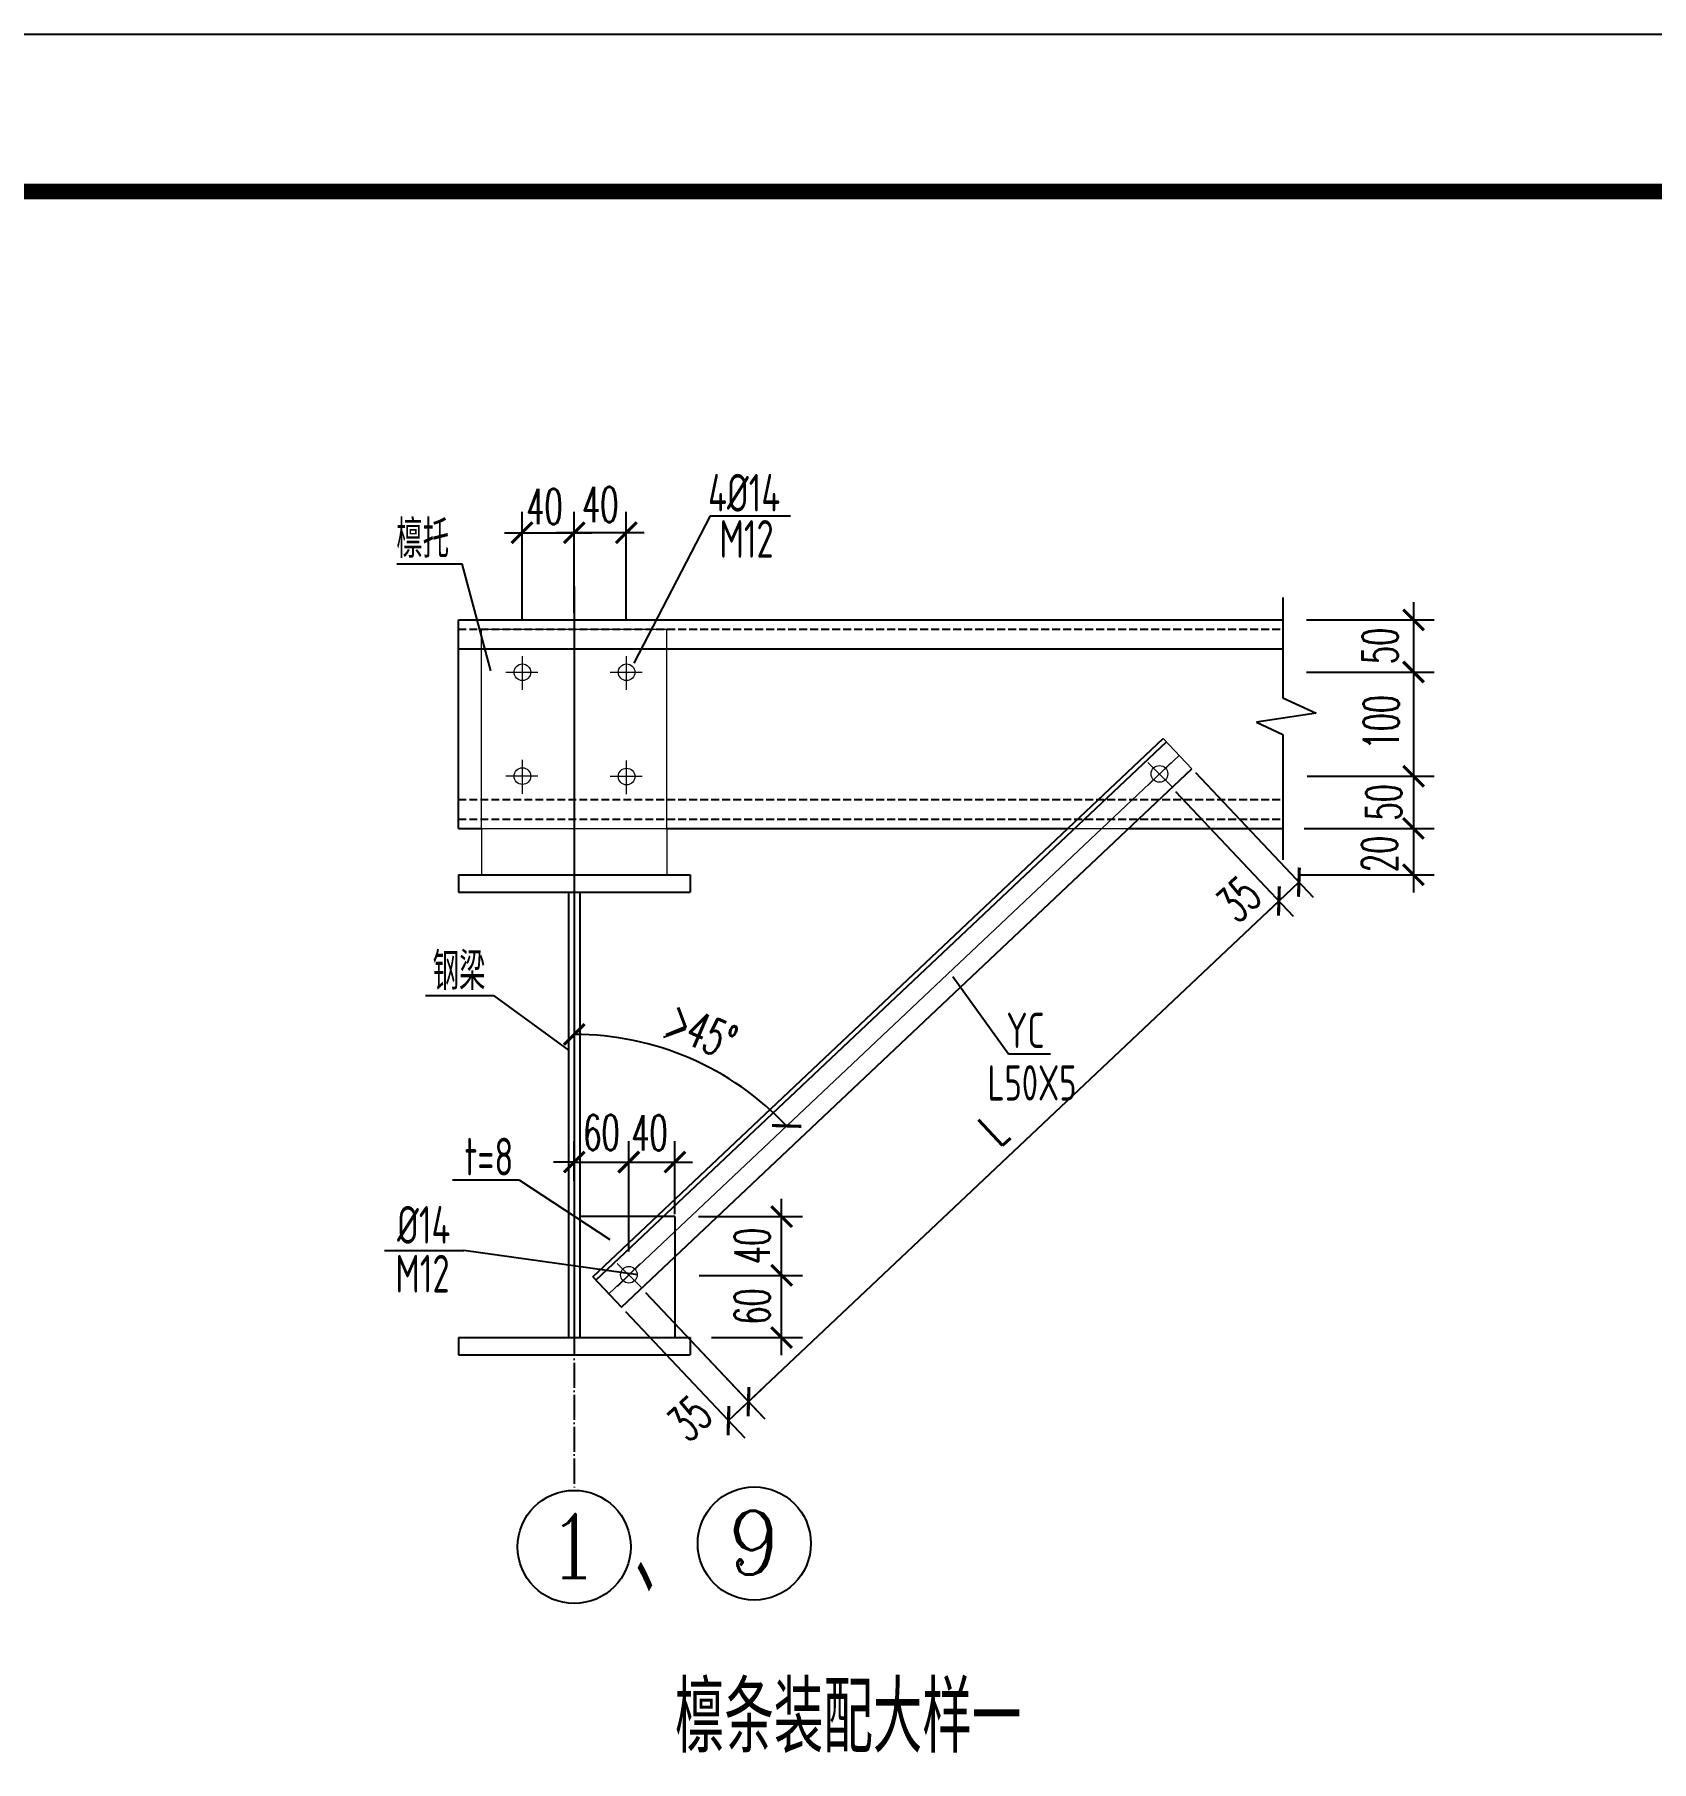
# Model space of a CAD drawing. Extents: x -307088 to 5640332, y -3541089 to -2181377.
# Drawn here: x 5560154 to 5575590, y -3364580 to -3348089 of the extents above; entities that cross this region are included whole.
import ezdxf
from ezdxf.enums import TextEntityAlignment as Align

# ---------------------------------------------------------------- set-up
doc = ezdxf.new("R2010")
doc.units = 0
doc.header["$LTSCALE"] = 100
doc.header["$MEASUREMENT"] = 0
for name, pattern in [('ACAD_ISO02W100', [15, 12, -3]), ('ACAD_ISO04W100', [30.5, 24, -3, 0.5, -3]), ('CENTER', [2, 1.25, -0.25, 0.25, -0.25]), ('DASH', [0.35, 0.25, -0.1])]:
    doc.linetypes.add(name, pattern=pattern)
doc.layers.get('0').update_dxf_attribs({"linetype": 'CONTINUOUS'})
doc.layers.get('DEFPOINTS').update_dxf_attribs({"linetype": 'CONTINUOUS'})
for name, color, linetype in [('PUB_DIM', 3, 'CONTINUOUS'), ('PUB_TEXT', 7, 'CONTINUOUS'), ('PUB_TITLE', 4, 'CONTINUOUS'), ('标注', 7, 'CONTINUOUS'), ('螺栓', 15, 'CONTINUOUS')]:
    doc.layers.add(name, color=color, linetype=linetype)
for name, color, linetype, lineweight in [('虚线', 8, 'ACAD_ISO02W100', 9), ('轮廓', 7, 'CONTINUOUS', 9), ('轴线', 1, 'CENTER', 13)]:
    doc.layers.add(name, color=color, linetype=linetype, lineweight=lineweight)
doc.styles.add('_HZTXT', font='tssdeng.shx', dxfattribs={"width": 0.8, "bigfont": 'HZTXT.shx'})
doc.styles.add('DIM_FONT', font='SIMPLEX.shx', dxfattribs={"width": 0.6, "bigfont": 'hztxt.shx'})
doc.styles.add('HZTXT1', font='simplex.shx', dxfattribs={"width": 0.7, "height": 1000, "bigfont": 'hztxt.shx'})
doc.styles.add('ROMANC', font='ROMANC.shx', dxfattribs={"width": 0.7, "height": 700})

# ---------------------------------------------------------------- blocks, each defined once
blk = doc.blocks.new('A$C280F6FDE')
at = {"layer": '轮廓'}
for p, q in [((-244.3734689819394, 244.3734689818875), (261.523158042226, -261.5231580422314)), ((235.4957605228992, 235.4957605229056), (-242.2411226265831, -242.2411226265303))]:
    blk.add_line(p, q, dxfattribs=at)
blk.add_circle((2.52895508275833, 6.10543766020055), 176.9472, dxfattribs=at)
blk = doc.blocks.new('_ARCHTICK')
at = {"color": 0, "linetype": 'ByBlock', "const_width": 0.15}
blk.add_lwpolyline([(-0.5, -0.5), (0.5, 0.5)], dxfattribs=at)
blk = doc.blocks.new('轴线号')
at = {"layer": 'PUB_DIM', "lineweight": -3}
blk.add_circle((0, -400), 400, dxfattribs=at)
at = {"layer": 'PUB_TEXT', "lineweight": -3, "style": 'ROMANC', "width": 0.8888888888888923}
blk.add_attdef('A', text='', height=450, dxfattribs=at).set_placement((-190.3437197536987, -618.2701842020033), (171.5610421510646, -618.2701842020033), align=Align.FIT)

msp = doc.modelspace()

# ---------------------------------------------------------------- linework, layer by layer
at = {"color": 136, "linetype": 'ByBlock'}
for p, q in [((5564808.635866303, -3353675.467584846), (5564808.635866303, -3352648.107831048)), ((5565306.299866304, -3353612.964628055), (5565306.299866304, -3352648.107831048)), ((5565306.299866304, -3353612.964628055), (5565306.299866304, -3352648.107831048)), ((5565803.963866301, -3353675.467584846), (5565803.963866301, -3352648.107831048)), ((5564639.885866303, -3352846.107831048), (5565475.049866304, -3352846.107831048)), ((5565972.713866301, -3352846.107831048), (5565137.549866304, -3352846.107831048)), ((5573318.971350279, -3353510.24527773), (5573318.971350279, -3354345.409277731)), ((5572295.74351361, -3353678.99527773), (5573516.971350279, -3353678.99527773)), ((5573318.971350279, -3354007.909277731), (5573318.971350279, -3355340.737277729)), ((5572295.74351361, -3354176.659277731), (5573516.971350279, -3354176.659277731)), ((5572634.66090061, -3354176.659277731), (5573516.971350279, -3354176.659277731)), ((5573318.58634218, -3355003.237277729), (5573318.58634218, -3355838.40127773)), ((5571236.719385339, -3355136.668941323), (5572360.922121231, -3356327.378942252)), ((5572302.884900609, -3355171.987277729), (5573516.971350279, -3355171.987277729)), ((5572588.403731745, -3355171.987277729), (5573516.58634218, -3355171.987277729)), ((5571045.562753113, -3355317.045908792), (5572169.816697251, -3356507.810147425)), ((5571045.562753113, -3355317.045908792), (5572169.816697251, -3356507.810147425)), ((5573318.58634218, -3355500.90127773), (5573318.58634218, -3356280.769277731)), ((5572276.076653812, -3355669.65127773), (5573516.58634218, -3355669.65127773)), ((5572285.004201852, -3355669.65127773), (5573516.58634218, -3355669.65127773)), ((5571911.186218493, -3356479.688306145), (5572224.993459769, -3356183.408809954)), ((5572243.575319516, -3356112.019277731), (5573516.58634218, -3356112.019277731)), ((5566847.541178031, -3361260.502781229), (5572156.589853089, -3356247.991724111)), ((5565306.299866304, -3359034.931972587), (5565306.299866304, -3358658.061348485)), ((5565827.38907392, -3359709.418186621), (5565827.38907392, -3358658.061348485)), ((5565827.38907392, -3359709.418186621), (5565827.38907392, -3358658.061348485)), ((5566266.984347291, -3359352.519090951), (5566266.984347291, -3358658.061348485)), ((5565306.299866304, -3358856.061348485), (5565108.299866304, -3358856.061348485)), ((5565306.299866304, -3358856.061348485), (5565827.38907392, -3358856.061348485)), ((5565658.63907392, -3358856.061348485), (5566435.734347291, -3358856.061348485)), ((5565827.38907392, -3358856.061348485), (5566025.38907392, -3358856.061348485)), ((5567286.576133884, -3360107.02686666), (5567286.576133884, -3359208.477486571)), ((5566491.984347291, -3359377.227486571), (5567484.576133884, -3359377.227486571)), ((5567286.576133884, -3360700.527950855), (5567286.576133884, -3359769.52686666)), ((5566499.648046983, -3359938.27686666), (5567484.576133884, -3359938.27686666)), ((5566554.33830831, -3359938.27686666), (5567484.576133884, -3359938.27686666)), ((5565985.712141981, -3360101.879289725), (5567125.785823744, -3361309.399153655)), ((5565985.712141981, -3360101.879289725), (5567106.171656791, -3361288.624622507)), ((5565794.578061318, -3360282.337550958), (5566934.651743084, -3361489.857414888)), ((5566616.598756371, -3360531.777950855), (5567484.576133884, -3360531.777950855)), ((5567092.944812628, -3361028.806199194), (5566779.10891467, -3361325.112751445))]:
    msp.add_line(p, q, dxfattribs=at)
msp.add_arc((5565306.299866304, -3360424.627597286), 2787.791615899941, 43.3450266261362, 90, dxfattribs=at)
at = {"layer": 'DEFPOINTS', "color": 0, "linetype": 'ByBlock'}
for p in [(5565306.299866304, -3352846.107831048), (5565306.299866304, -3352846.107831048), (5565306.299866304, -3353051.776547474), (5572070.74351361, -3353678.99527773), (5572070.74351361, -3354176.659277731), (5572409.66090061, -3354176.659277731), (5573318.971350279, -3354176.659277731), (5571082.254997315, -3354973.066518259), (5571082.254997315, -3354973.066518259), (5570891.098365087, -3355153.443485728), (5570891.098365087, -3355153.443485728), (5572077.884900609, -3355171.987277729), (5572363.403731745, -3355171.987277729), (5573318.971350279, -3355171.987277729), (5564205.102096125, -3355669.65127773), (5572051.076653812, -3355669.65127773), (5572060.004201852, -3355669.65127773), (5573318.58634218, -3355669.65127773), (5572018.575319516, -3356112.019277731), (5572224.993459769, -3356183.408809954), (5573318.58634218, -3356112.019277731), (5572033.888035791, -3356363.840015129), (5566746.425284281, -3358037.616731335), (5565827.38907392, -3358856.061348485), (5566266.984347291, -3358856.061348485), (5565306.299866304, -3359259.931972587), (5566266.984347291, -3359377.227486571), (5567286.576133884, -3359377.227486571), (5566266.984347291, -3359577.519090951), (5565827.38907392, -3359934.418186621), (5565827.38907392, -3359934.418186621), (5565831.247753957, -3359938.27686666), (5565831.247753957, -3359938.27686666), (5566274.648046983, -3359938.27686666), (5566329.33830831, -3359938.27686666), (5567286.576133884, -3359938.27686666), (5565635.533832541, -3360113.884346077), (5565640.113673296, -3360118.735127892), (5566391.598756371, -3360531.777950855), (5565306.299866304, -3360697.665950855), (5566798.723081622, -3361345.887282591)]:
    msp.add_point(p, dxfattribs=at)
at = {"layer": 'PUB_TITLE'}
msp.add_lwpolyline([(5479576.264753127, -3411089.105484813), (5591026.264753127, -3411089.105484813), (5591026.264753127, -3348089.105484813), (5479576.264753127, -3348089.105484813)], close=True, dxfattribs=at)
at = {"layer": 'PUB_TITLE', "const_width": 150}
msp.add_lwpolyline([(5483326.264753127, -3409589.105484813), (5589526.264753127, -3409589.105484813), (5589526.264753127, -3349589.105484813), (5483326.264753127, -3349589.105484813)], close=True, dxfattribs=at)
at = {"layer": '标注', "color": 136}
for p, q in [((5566603.017941425, -3352684.762023277), (5565874.296701636, -3354091.313611537)), ((5566603.017941425, -3352684.762023277), (5567371.837516522, -3352684.762023277)), ((5564509.566140344, -3354165.585818501), (5564235.205348331, -3353143.342092687)), ((5569452.290629542, -3357825.240127278), (5568921.434723336, -3357086.454777557)), ((5564535.947619423, -3357265.144695479), (5565251.003866304, -3357788.599989776)), ((5569852.775256619, -3357825.240127278), (5569452.290629542, -3357825.240127278)), ((5564783.458199967, -3359030.057978717), (5564143.040497504, -3359030.057978717)), ((5564783.458199967, -3359030.057978717), (5565647.897874342, -3359596.202051291)), ((5565913.529730218, -3359934.011713239), (5564253.633965433, -3359699.659237956))]:
    msp.add_line(p, q, dxfattribs=at)
at = {"layer": '标注', "color": 136, "ltscale": 1.5}
for p, q in [((5563614.063671291, -3353143.342092687), (5564235.205348331, -3353143.342092687)), ((5563886.98280821, -3357265.144695479), (5564535.947619423, -3357265.144695479)), ((5563495.527560633, -3359699.659237956), (5564253.633965433, -3359699.659237956))]:
    msp.add_line(p, q, dxfattribs=at)
at = {"layer": '标注'}
for p, q in [((5572070.74351361, -3353465.049863338), (5572070.74351361, -3354424.672295721)), ((5572389.227932885, -3354570.806873386), (5571819.378469428, -3354656.381727721)), ((5572070.74351361, -3354424.672295721), (5572389.227932885, -3354570.806873386)), ((5571819.378469428, -3354656.381727721), (5572070.74351361, -3354772.867451799)), ((5572070.74351361, -3354772.867451799), (5572070.74351361, -3355970.193703106))]:
    msp.add_line(p, q, dxfattribs=at)
at = {"layer": '虚线', "ltscale": 5000}
msp.add_line((5565635.533832541, -3360113.884346077), (5571082.254997315, -3354973.066518259), dxfattribs=at)
at = {"layer": '螺栓', "color": 1, "linetype": 'ACAD_ISO04W100', "ltscale": 0.1}
for p, q in [((5565306.299866304, -3353359.45445311), (5565306.299866304, -3360531.777950855)), ((5565306.299866304, -3353452.976923249), (5565306.299866304, -3361991.297085826))]:
    msp.add_line(p, q, dxfattribs=at)
at = {"layer": '螺栓', "color": 3, "lineweight": -3, "ltscale": 1.5}
for p, q in [((5564200.379866302, -3355669.65127773), (5564200.379866302, -3353678.99527773)), ((5564200.379866302, -3353678.99527773), (5565195.707866304, -3353678.99527773)), ((5565195.707866304, -3353678.99527773), (5572070.74351361, -3353678.99527773)), ((5564200.379866302, -3353955.47527773), (5572070.74351361, -3353955.47527773)), ((5565483.689160539, -3359953.056620109), (5570930.410325313, -3354812.23879229)), ((5565757.009570144, -3360242.546526853), (5571203.730734918, -3355101.728699035)), ((5564200.379866302, -3355669.65127773), (5564421.563866302, -3355669.65127773)), ((5566191.035866302, -3355669.65127773), (5570021.977681365, -3355669.65127773)), ((5570602.014036732, -3355669.65127773), (5572070.74351361, -3355669.65127773)), ((5564200.379866302, -3356112.019277731), (5564200.379866302, -3356277.90727773)), ((5564200.379866302, -3356112.019277731), (5566412.219866302, -3356112.019277731)), ((5566412.219866302, -3356112.019277731), (5566412.219866302, -3356277.90727773)), ((5564200.379866302, -3356277.90727773), (5566412.219866302, -3356277.90727773)), ((5565251.003866304, -3356277.90727773), (5565251.003866304, -3360531.777950855)), ((5565361.595866304, -3356277.90727773), (5565361.595866304, -3360531.777950855)), ((5566266.984347291, -3359377.575812595), (5565361.595866304, -3359377.575812595)), ((5566266.984347291, -3359377.227486571), (5566266.984347291, -3359924.771455188)), ((5565483.689160539, -3359953.056620109), (5565757.009570144, -3360242.546526853)), ((5566266.984347291, -3359924.771455188), (5566266.984347291, -3360531.777950855)), ((5564200.379866302, -3360531.777950855), (5564200.379866302, -3360697.665950855)), ((5564200.379866302, -3360531.777950855), (5566412.219866302, -3360531.777950855)), ((5566412.219866302, -3360531.777950855), (5566412.219866302, -3360697.665950855)), ((5564200.379866302, -3360697.665950855), (5566412.219866302, -3360697.665950855))]:
    msp.add_line(p, q, dxfattribs=at)
at = {"layer": '螺栓', "color": 7, "linetype": 'DASH', "ltscale": 3}
for p, q in [((5564200.379866302, -3353767.46887773), (5572070.74351361, -3353767.46887773)), ((5564200.379866302, -3355393.17127773), (5572070.74351361, -3355393.17127773)), ((5564200.379866302, -3355581.17767773), (5572070.74351361, -3355581.17767773))]:
    msp.add_line(p, q, dxfattribs=at)
at = {"layer": '螺栓', "color": 7, "linetype": 'DASH', "ltscale": 5000}
msp.add_line((5565514.058094941, -3359985.222165301), (5570960.779259715, -3354844.404337483), dxfattribs=at)
at = {"layer": '螺栓', "color": 7, "lineweight": -3, "ltscale": 1.5}
msp.add_line((5566158.504386207, -3357662.478977162), (5566370.28878331, -3357588.01175426), dxfattribs=at)
at = {"layer": '轮廓'}
for p, q in [((5564421.563866302, -3355669.65127773), (5564421.563866302, -3353767.46887773)), ((5564421.563866302, -3353767.46887773), (5566191.035866302, -3353767.46887773)), ((5566191.035866302, -3355669.65127773), (5566191.035866302, -3353767.46887773)), ((5570930.410325313, -3354812.23879229), (5571203.730734918, -3355101.728699035)), ((5571002.174001014, -3355042.367849802), (5570783.058142107, -3355261.483708709)), ((5564421.563866302, -3355669.65127773), (5564421.563866302, -3356112.019277731)), ((5564421.563866302, -3355669.65127773), (5566191.035866302, -3355669.65127773)), ((5566191.035866302, -3355669.65127773), (5566191.035866302, -3356112.019277731)), ((5570021.977681365, -3355669.65127773), (5570602.014036732, -3355669.65127773)), ((5565717.421012875, -3359824.45012558), (5565945.074495038, -3360052.103607741)), ((5565933.362166153, -3359828.445094386), (5565718.380568735, -3360043.426691804))]:
    msp.add_line(p, q, dxfattribs=at)
msp.add_circle((5565828.527103705, -3359931.670739675), 79.62624000000002, dxfattribs=at)

# ---------------------------------------------------------------- block references
at = {"color": 136, "linetype": 'ByBlock'}
for p, xscale, yscale, zscale, rotation in [((5564808.635866303, -3352846.107831048), 198, 198, 198, 180), ((5565306.299866304, -3352846.107831048), 198, 198, 198, 180), ((5573318.971350279, -3353678.99527773), 198, 198, 198, 90), ((5573318.971350279, -3354176.659277731), 198, 198, 198, 270), ((5573318.971350279, -3354176.659277731), 198, 198, 198, 90), ((5573318.58634218, -3355171.987277729), 198, 198, 198, 90), ((5573318.971350279, -3355171.987277729), 198, 198, 198, 270), ((5573318.58634218, -3355669.65127773), 198, 198, 198, 270), ((5573318.58634218, -3355669.65127773), 198, 198, 198, 90), ((5572224.993459769, -3356183.408809954), 197.9999999997452, 197.9999999997452, 197.9999999997452, 43.35434933596623), ((5573318.58634218, -3356112.019277731), 198, 198, 198, 270), ((5572033.888035791, -3356363.840015129), 197.9999999997452, 197.9999999997452, 197.9999999997452, 43.35434933596623), ((5572033.888035791, -3356363.840015129), 198.0000000001515, 198.0000000001515, 198.0000000001515, 223.3543493358552), ((5565306.299866304, -3357636.835981386), 198, 198, 198, 180), ((5567333.675527195, -3358511.115114104), 197.9999999998533, 197.9999999998533, 197.9999999998533, 313.3450265946032), ((5565827.38907392, -3358856.061348485), 198, 198, 198, 180), ((5565827.38907392, -3358856.061348485), 198, 198, 198, 180), ((5567286.576133884, -3359377.227486571), 198, 198, 198, 90), ((5567286.576133884, -3359938.27686666), 198, 198, 198, 90), ((5567286.576133884, -3359938.27686666), 198, 198, 198, 270), ((5567286.576133884, -3360531.777950855), 198, 198, 198, 270), ((5566970.242995329, -3361144.654490212), 197.9999999997452, 197.9999999997452, 197.9999999997452, 43.35434933596623), ((5566970.242995329, -3361144.654490211), 198.0000000001515, 198.0000000001515, 198.0000000001515, 223.3543493358552), ((5566779.10891467, -3361325.112751445), 197.9999999999597, 197.9999999999597, 197.9999999999597, 223.3543493357964)]:
    msp.add_blockref('_ARCHTICK', p, dxfattribs=dict(at, xscale=xscale, yscale=yscale, zscale=zscale, rotation=rotation))
at = {"color": 136, "linetype": 'ByBlock', "xscale": 198, "yscale": 198, "zscale": 198}
for p in [(5565306.299866304, -3352846.107831048), (5565803.963866301, -3352846.107831048), (5565306.299866304, -3358856.061348485), (5566266.984347291, -3358856.061348485)]:
    msp.add_blockref('_ARCHTICK', p, dxfattribs=at)
at = {"layer": '标注', "xscale": 0.4499999994108588, "yscale": 0.4499999994108588, "zscale": 0.4499999994108588, "rotation": 314.9999998993818}
for p in [(5564808.635866303, -3354180.171234318), (5565803.963866301, -3354180.171234318), (5564808.635866303, -3355171.987277729), (5565803.963866301, -3355175.49923432)]:
    msp.add_blockref('A$C280F6FDE', p, dxfattribs=at)
at = {"layer": '标注', "xscale": 0.4500000000000001, "yscale": 0.4500000000000001, "zscale": 0.4500000000000001}
msp.add_blockref('A$C280F6FDE', (5570892.616071561, -3355151.925779255), dxfattribs=at)
at = {"layer": '标注', "ltscale": 1.5}
ref = msp.add_blockref('轴线号', (5565306.299866304, -3361991.297085826), dxfattribs=dict(at, xscale=1.350000000558794, yscale=1.350000000558794, zscale=1.350000000558794))
ref.add_attrib('A', '1', dxfattribs={"layer": 'PUB_TEXT', "lineweight": -3, "height": 607.4999999999998, "style": 'ROMANC', "width": 1.407407407405875}).set_placement((5565049.335844636, -3362825.961834499), (5565537.907273207, -3362825.961834499), align=Align.FIT)
ref = msp.add_blockref('轴线号', (5567025.269961836, -3361959.027684116), dxfattribs=dict(at, xscale=1.350000000558794, yscale=1.350000000558794, zscale=1.350000000558794))
ref.add_attrib('A', '9', dxfattribs={"layer": 'PUB_TEXT', "lineweight": -3, "height": 607.4999999999998, "style": 'ROMANC', "width": 0.9934640522865}).set_placement((5566768.305940168, -3362793.692432789), (5567256.877368739, -3362793.692432789), align=Align.FIT)

# ---------------------------------------------------------------- texts
at = {"color": 7, "linetype": 'ByBlock', "char_height": 337.5, "attachment_point": 5, "style": 'DIM_FONT'}
for s, insert in [('40', (5565022.533347126, -3352596.138920096)), ('40', (5565555.1318663, -3352577.253047845)), ('60', (5565566.844470108, -3358574.811348486)), ('40', (5566025.38907392, -3358576.858048314))]:
    msp.add_mtext(s, dxfattribs=dict(at, insert=insert))
for s, insert, rotation in [('50', (5572999.606145855, -3353927.827277731), 90), ('100', (5573011.380641574, -3354655.928339784), 90), ('50', (5573035.080745159, -3355420.81927773), 90), ('20', (5572994.29067372, -3355914.03875333), 90), ('35', (5571649.159704022, -3356345.155210647), 43.35434933589937), ('{\\Fromans.shx|c1;>45°}', (5566521.597583683, -3357606.46012564), 336.67251329727634), ('L', (5569308.98503053, -3358549.74422384), 43.35434933589937), ('40', (5567005.326133884, -3359657.752176616), 90), ('60', (5567005.326133884, -3360235.027408758), 90), ('35', (5566407.610107878, -3361303.295242634), 43.35434933588858)]:
    msp.add_mtext(s, dxfattribs=dict(at, insert=insert, rotation=rotation))
at = {"layer": 'PUB_TEXT', "lineweight": -3, "style": 'HZTXT1', "width": 0.7}
msp.add_text('檩条装配大样一', height=675, dxfattribs=at).set_placement((5566267.469582288, -3364496.688175952))
at = {"layer": 'PUB_TEXT', "lineweight": -3, "style": 'HZTXT1', "width": 1.634201058454719}
msp.add_attdef('、', text='A', height=843.75, dxfattribs=at).set_placement((5565885.30619197, -3362980.74526756), (5566373.877620617, -3362980.74526756), align=Align.FIT)
at = {"layer": '螺栓', "color": 7, "linetype": 'Continuous', "style": '_HZTXT', "width": 0.7}
for s, p in [('4%%c14', (5566583.823495271, -3352645.001683017)), ('檩托', (5563608.125966458, -3353087.449008176)), ('M12', (5566691.924991051, -3353085.689956054)), ('钢梁', (5563955.166670837, -3357214.654675034)), ('t=8', (5564258.65412543, -3358984.027800371)), ('%%C14', (5563615.15489215, -3359636.073057541)), ('M12', (5563598.284486674, -3360102.048710078))]:
    msp.add_text(s, height=360, dxfattribs=at).set_placement(p)
at = {"layer": '轴线', "color": 7, "lineweight": -3, "style": '_HZTXT', "width": 0.7}
for s, p in [('YC', (5569431.583423797, -3357766.627171579)), ('L50X5', (5569253.08176313, -3358268.781323506))]:
    msp.add_text(s, height=337.5, dxfattribs=at).set_placement(p)

doc.saveas('drawing.dxf')
